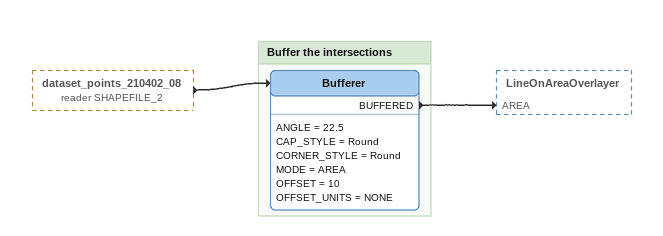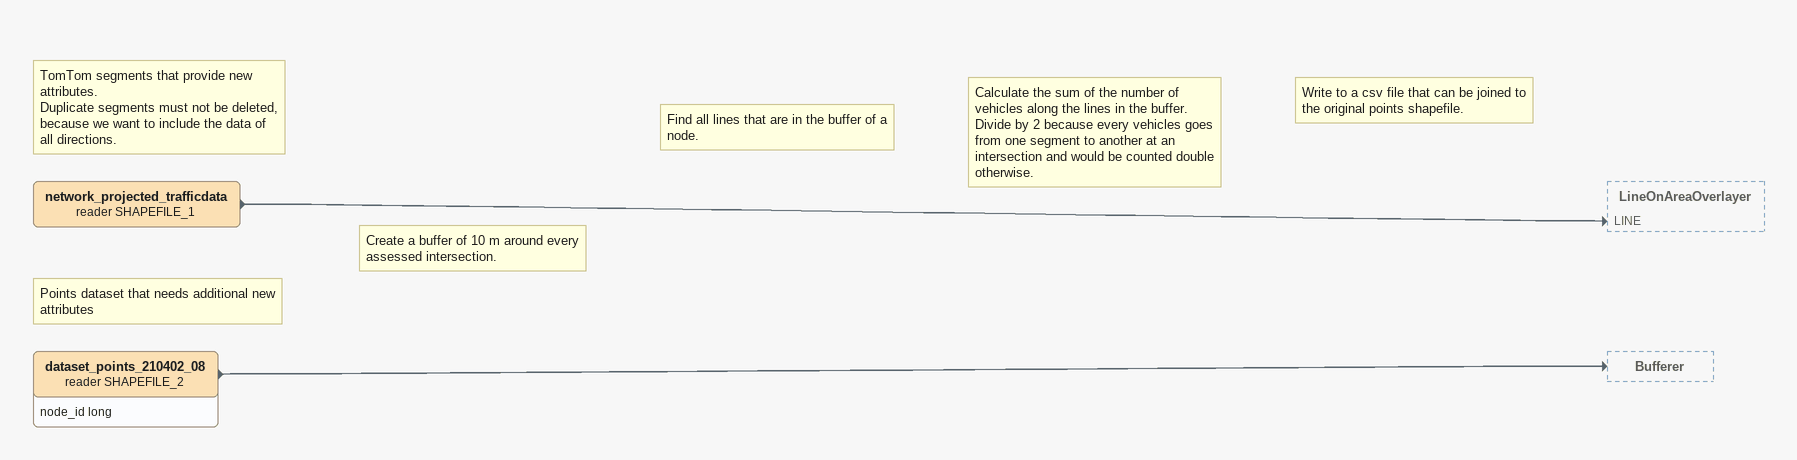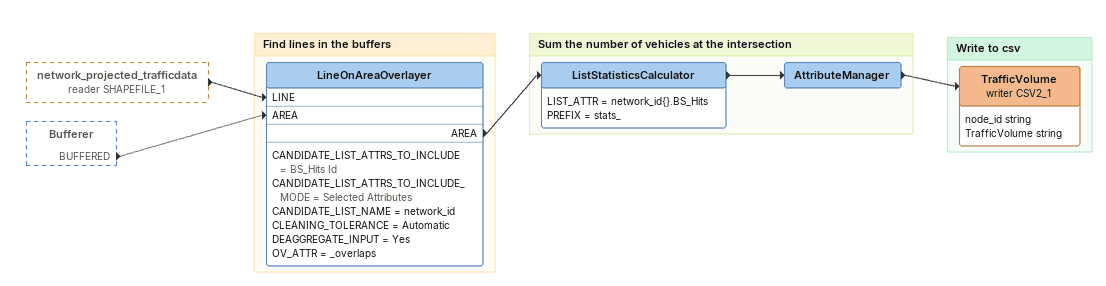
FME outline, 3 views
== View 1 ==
dataset_points_210402_08 (reader SHAPEFILE_2) [outside]
    -> Bufferer

Bookmark: Buffer the intersections
Bufferer
    ANGLE = 22.5
    CAP_STYLE = Round
    CORNER_STYLE = Round
    MODE = AREA
    OFFSET = 10
    OFFSET_UNITS = NONE
    BUFFERED -> LineOnAreaOverlayer [AREA]

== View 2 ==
Note: TomTom segments that provide new attributes. / Duplicate segments must not be deleted, because we want to include the data of all directions.
Note: Find all lines that are in the buffer of a node.
Note: Calculate the sum of the number of vehicles along the lines in the buffer. Divide by 2 because every vehicles goes from one segment to another at an intersection and would be counted double otherwise.
Note: Write to a csv file that can be joined to the original points shapefile.
network_projected_trafficdata (reader SHAPEFILE_1)
    -> LineOnAreaOverlayer [LINE]
Note: Points dataset that needs additional new attributes
Note: Create a buffer of 10 m around every assessed intersection.
dataset_points_210402_08 (reader SHAPEFILE_2)
    attributes: node_id long
    -> Bufferer

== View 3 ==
network_projected_trafficdata (reader SHAPEFILE_1) [outside]
    -> LineOnAreaOverlayer [LINE]
Bufferer [outside]
    BUFFERED -> LineOnAreaOverlayer [AREA]

Bookmark: Find lines in the buffers
LineOnAreaOverlayer
    CANDIDATE_LIST_ATTRS_TO_INCLUDE = BS_Hits Id
    CANDIDATE_LIST_ATTRS_TO_INCLUDE_MODE = Selected Attributes
    CANDIDATE_LIST_NAME = network_id
    CLEANING_TOLERANCE = Automatic
    DEAGGREGATE_INPUT = Yes
    OV_ATTR = _overlaps
    AREA -> ListStatisticsCalculator

Bookmark: Sum the number of vehicles at the intersection
ListStatisticsCalculator
    LIST_ATTR = network_id{}.BS_Hits
    PREFIX = stats_
    -> AttributeManager
AttributeManager
    -> TrafficVolume (writer CSV2_1)

Bookmark: Write to csv
TrafficVolume (writer CSV2_1)
    attributes: node_id string, TrafficVolume string
